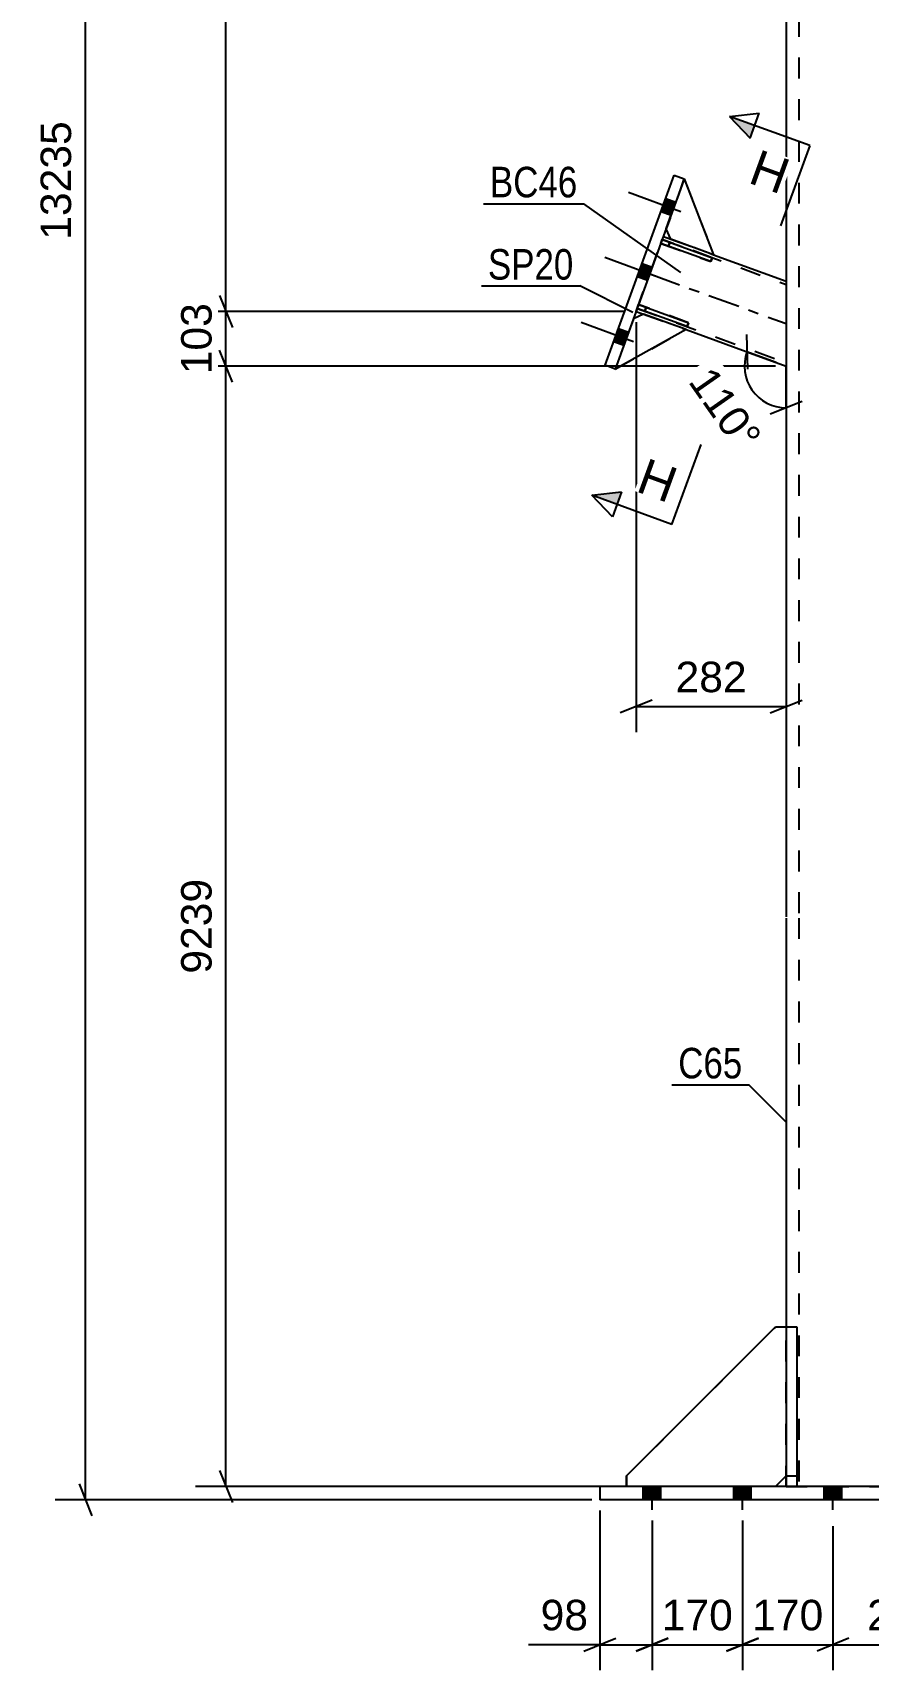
# Model space of a CAD drawing. Header units: millimetres. Extents: x 0 to 841, y 0 to 1249.
# Drawn here: x 285.8 to 364.3, y 281.7 to 435.5 of the extents above; entities that cross this region are included whole.
import ezdxf

# ---------------------------------------------------------------- set-up
doc = ezdxf.new("R2010")
doc.units = ezdxf.units.MM
doc.linetypes.add('DXK_LINE_DOT2', pattern=[3.9198, 1.9599, -1.9599])
doc.linetypes.add('DXK_LINE_DOT3', pattern=[5.9187, 2.979, -0.9799, 0.9799, -0.9799])
doc.styles.add('Arial', font='ARIAL.TTF', dxfattribs={"height": 0.2})
doc.styles.add('Arial Narrow', font='ARIALN.TTF', dxfattribs={"height": 0.2})

# ---------------------------------------------------------------- blocks, each defined once
blk = doc.blocks.new('Part-284856767-4709 - 4704')
at = {"color": 7, "linetype": 'DXK_LINE_DOT2'}
blk.add_line((342.21, 408.6), (340.5, 403.9), dxfattribs=at)
at = {"color": 2, "linetype": 'Continuous'}
for p, q in [((347.16, 407.6), (340.5, 403.9)), ((343.17, 409.05), (342.21, 408.6)), ((347.16, 407.6), (343.17, 409.05))]:
    blk.add_line(p, q, dxfattribs=at)
blk = doc.blocks.new('Part-284856767-4706 - 4704')
at = {"color": 7, "linetype": 'DXK_LINE_DOT2'}
for p, q in [((345.28, 417.06), (346.99, 421.76)), ((346.99, 421.76), (349.73, 414.64)), ((345.73, 416.1), (345.28, 417.06)), ((349.73, 414.64), (345.73, 416.1))]:
    blk.add_line(p, q, dxfattribs=at)
blk = doc.blocks.new('Part-284856767-4707 - 4704')
at = {"color": 7, "linetype": 'DXK_LINE_DOT2'}
blk.add_line((346.99, 421.76), (345.28, 417.06), dxfattribs=at)
at = {"color": 2, "linetype": 'Continuous'}
for p, q in [((346.99, 421.76), (349.73, 414.64)), ((345.73, 416.1), (345.28, 417.06)), ((349.73, 414.64), (345.73, 416.1))]:
    blk.add_line(p, q, dxfattribs=at)
blk = doc.blocks.new('Part-284856767-4708 - 4704')
at = {"color": 7, "linetype": 'DXK_LINE_DOT2'}
for p, q in [((342.21, 408.6), (340.5, 403.9)), ((340.5, 403.9), (347.16, 407.6)), ((343.17, 409.05), (342.21, 408.6)), ((347.16, 407.6), (343.17, 409.05))]:
    blk.add_line(p, q, dxfattribs=at)
blk = doc.blocks.new('Bolt-284856767-4713 - 4704')
at = {"linetype": 'Continuous'}
for points in [[(343.13, 297.69), (344.78, 297.69), (344.78, 298.94), (343.13, 298.94)], [(343.13, 297.69), (344.78, 297.69), (344.78, 298.94), (343.13, 298.94)], [(343.13, 297.69), (344.78, 297.69), (344.78, 298.94), (343.13, 298.94)], [(343.13, 297.69), (344.78, 297.69), (344.78, 298.94), (343.13, 298.94)], [(343.13, 297.69), (344.78, 297.69), (344.78, 298.94), (343.13, 298.94)], [(343.13, 297.69), (344.78, 297.69), (344.78, 298.94), (343.13, 298.94)], [(343.13, 297.69), (344.78, 297.69), (344.78, 298.94), (343.13, 298.94)], [(343.13, 297.69), (344.78, 297.69), (344.78, 298.94), (343.13, 298.94)], [(351.63, 297.69), (353.28, 297.69), (353.28, 298.94), (351.63, 298.94)], [(351.63, 297.69), (353.28, 297.69), (353.28, 298.94), (351.63, 298.94)], [(351.63, 297.69), (353.28, 297.69), (353.28, 298.94), (351.63, 298.94)], [(351.63, 297.69), (353.28, 297.69), (353.28, 298.94), (351.63, 298.94)], [(351.63, 297.69), (353.28, 297.69), (353.28, 298.94), (351.63, 298.94)], [(351.63, 297.69), (353.28, 297.69), (353.28, 298.94), (351.63, 298.94)], [(351.63, 297.69), (353.28, 297.69), (353.28, 298.94), (351.63, 298.94)], [(351.63, 297.69), (353.28, 297.69), (353.28, 298.94), (351.63, 298.94)], [(360.13, 297.69), (361.78, 297.69), (361.78, 298.94), (360.13, 298.94)], [(360.13, 297.69), (361.78, 297.69), (361.78, 298.94), (360.13, 298.94)], [(360.13, 297.69), (361.78, 297.69), (361.78, 298.94), (360.13, 298.94)], [(360.13, 297.69), (361.78, 297.69), (361.78, 298.94), (360.13, 298.94)], [(373.23, 297.69), (374.88, 297.69), (374.88, 298.94), (373.23, 298.94)], [(373.23, 297.69), (374.88, 297.69), (374.88, 298.94), (373.23, 298.94)], [(373.23, 297.69), (374.88, 297.69), (374.88, 298.94), (373.23, 298.94)], [(373.23, 297.69), (374.88, 297.69), (374.88, 298.94), (373.23, 298.94)], [(388.23, 297.69), (389.88, 297.69), (389.88, 298.94), (388.23, 298.94)], [(388.23, 297.69), (389.88, 297.69), (389.88, 298.94), (388.23, 298.94)], [(388.23, 297.69), (389.88, 297.69), (389.88, 298.94), (388.23, 298.94)], [(388.23, 297.69), (389.88, 297.69), (389.88, 298.94), (388.23, 298.94)], [(401.33, 297.69), (402.98, 297.69), (402.98, 298.94), (401.33, 298.94)], [(401.33, 297.69), (402.98, 297.69), (402.98, 298.94), (401.33, 298.94)], [(401.33, 297.69), (402.98, 297.69), (402.98, 298.94), (401.33, 298.94)], [(401.33, 297.69), (402.98, 297.69), (402.98, 298.94), (401.33, 298.94)], [(409.83, 297.69), (411.48, 297.69), (411.48, 298.94), (409.83, 298.94)], [(409.83, 297.69), (411.48, 297.69), (411.48, 298.94), (409.83, 298.94)], [(409.83, 297.69), (411.48, 297.69), (411.48, 298.94), (409.83, 298.94)], [(409.83, 297.69), (411.48, 297.69), (411.48, 298.94), (409.83, 298.94)], [(409.83, 297.69), (411.48, 297.69), (411.48, 298.94), (409.83, 298.94)], [(409.83, 297.69), (411.48, 297.69), (411.48, 298.94), (409.83, 298.94)], [(409.83, 297.69), (411.48, 297.69), (411.48, 298.94), (409.83, 298.94)], [(409.83, 297.69), (411.48, 297.69), (411.48, 298.94), (409.83, 298.94)], [(418.33, 297.69), (419.98, 297.69), (419.98, 298.94), (418.33, 298.94)], [(418.33, 297.69), (419.98, 297.69), (419.98, 298.94), (418.33, 298.94)], [(418.33, 297.69), (419.98, 297.69), (419.98, 298.94), (418.33, 298.94)], [(418.33, 297.69), (419.98, 297.69), (419.98, 298.94), (418.33, 298.94)], [(418.33, 297.69), (419.98, 297.69), (419.98, 298.94), (418.33, 298.94)], [(418.33, 297.69), (419.98, 297.69), (419.98, 298.94), (418.33, 298.94)], [(418.33, 297.69), (419.98, 297.69), (419.98, 298.94), (418.33, 298.94)], [(418.33, 297.69), (419.98, 297.69), (419.98, 298.94), (418.33, 298.94)]]:
    blk.add_hatch(color=1, dxfattribs=at).paths.add_polyline_path(points)
at = {"color": 1, "linetype": 'Continuous'}
for p, q in [((343.13, 297.69), (343.13, 298.94)), ((343.13, 297.69), (343.13, 298.94)), ((343.13, 297.69), (343.13, 298.94)), ((343.13, 297.69), (343.13, 298.94)), ((343.13, 297.69), (343.13, 298.94)), ((343.13, 297.69), (343.13, 298.94)), ((343.13, 297.69), (343.13, 298.94)), ((343.13, 297.69), (343.13, 298.94)), ((343.96, 296.74), (343.96, 298.94)), ((343.96, 296.74), (343.96, 298.94)), ((343.96, 296.74), (343.96, 298.94)), ((343.96, 296.74), (343.96, 298.94)), ((343.96, 296.74), (343.96, 298.94)), ((343.96, 296.74), (343.96, 298.94)), ((343.96, 296.74), (343.96, 298.94)), ((343.96, 296.74), (343.96, 298.94)), ((344.78, 297.69), (344.78, 298.94)), ((344.78, 297.69), (344.78, 298.94)), ((344.78, 297.69), (344.78, 298.94)), ((344.78, 297.69), (344.78, 298.94)), ((344.78, 297.69), (344.78, 298.94)), ((344.78, 297.69), (344.78, 298.94)), ((344.78, 297.69), (344.78, 298.94)), ((344.78, 297.69), (344.78, 298.94)), ((351.63, 297.69), (351.63, 298.94)), ((351.63, 297.69), (351.63, 298.94)), ((351.63, 297.69), (351.63, 298.94)), ((351.63, 297.69), (351.63, 298.94)), ((351.63, 297.69), (351.63, 298.94)), ((351.63, 297.69), (351.63, 298.94)), ((351.63, 297.69), (351.63, 298.94)), ((351.63, 297.69), (351.63, 298.94)), ((352.46, 296.74), (352.46, 298.94)), ((352.46, 296.74), (352.46, 298.94)), ((352.46, 296.74), (352.46, 298.94)), ((352.46, 296.74), (352.46, 298.94)), ((352.46, 296.74), (352.46, 298.94)), ((352.46, 296.74), (352.46, 298.94)), ((352.46, 296.74), (352.46, 298.94)), ((352.46, 296.74), (352.46, 298.94)), ((353.28, 297.69), (353.28, 298.94)), ((353.28, 297.69), (353.28, 298.94)), ((353.28, 297.69), (353.28, 298.94)), ((353.28, 297.69), (353.28, 298.94)), ((353.28, 297.69), (353.28, 298.94)), ((353.28, 297.69), (353.28, 298.94)), ((353.28, 297.69), (353.28, 298.94)), ((353.28, 297.69), (353.28, 298.94)), ((360.13, 297.69), (360.13, 298.94)), ((360.13, 297.69), (360.13, 298.94)), ((360.13, 297.69), (360.13, 298.94)), ((360.13, 297.69), (360.13, 298.94)), ((360.96, 296.74), (360.96, 298.94)), ((360.96, 296.74), (360.96, 298.94)), ((360.96, 296.74), (360.96, 298.94)), ((360.96, 296.74), (360.96, 298.94)), ((361.78, 297.69), (361.78, 298.94)), ((361.78, 297.69), (361.78, 298.94)), ((361.78, 297.69), (361.78, 298.94)), ((361.78, 297.69), (361.78, 298.94)), ((373.23, 297.69), (373.23, 298.94)), ((373.23, 297.69), (373.23, 298.94)), ((373.23, 297.69), (373.23, 298.94)), ((373.23, 297.69), (373.23, 298.94)), ((374.06, 296.74), (374.06, 298.94)), ((374.06, 296.74), (374.06, 298.94)), ((374.06, 296.74), (374.06, 298.94)), ((374.06, 296.74), (374.06, 298.94)), ((374.88, 297.69), (374.88, 298.94)), ((374.88, 297.69), (374.88, 298.94)), ((374.88, 297.69), (374.88, 298.94)), ((374.88, 297.69), (374.88, 298.94)), ((388.23, 297.69), (388.23, 298.94)), ((388.23, 297.69), (388.23, 298.94)), ((388.23, 297.69), (388.23, 298.94)), ((388.23, 297.69), (388.23, 298.94)), ((389.06, 296.74), (389.06, 298.94)), ((389.06, 296.74), (389.06, 298.94)), ((389.06, 296.74), (389.06, 298.94)), ((389.06, 296.74), (389.06, 298.94)), ((389.88, 297.69), (389.88, 298.94)), ((389.88, 297.69), (389.88, 298.94)), ((389.88, 297.69), (389.88, 298.94)), ((389.88, 297.69), (389.88, 298.94)), ((401.33, 297.69), (401.33, 298.94)), ((401.33, 297.69), (401.33, 298.94)), ((401.33, 297.69), (401.33, 298.94)), ((401.33, 297.69), (401.33, 298.94)), ((402.16, 296.74), (402.16, 298.94)), ((402.16, 296.74), (402.16, 298.94)), ((402.16, 296.74), (402.16, 298.94)), ((402.16, 296.74), (402.16, 298.94)), ((402.98, 297.69), (402.98, 298.94)), ((402.98, 297.69), (402.98, 298.94)), ((402.98, 297.69), (402.98, 298.94)), ((402.98, 297.69), (402.98, 298.94)), ((409.83, 297.69), (409.83, 298.94)), ((409.83, 297.69), (409.83, 298.94)), ((409.83, 297.69), (409.83, 298.94)), ((409.83, 297.69), (409.83, 298.94)), ((409.83, 297.69), (409.83, 298.94)), ((409.83, 297.69), (409.83, 298.94)), ((409.83, 297.69), (409.83, 298.94)), ((409.83, 297.69), (409.83, 298.94)), ((410.66, 296.74), (410.66, 298.94)), ((410.66, 296.74), (410.66, 298.94)), ((410.66, 296.74), (410.66, 298.94)), ((410.66, 296.74), (410.66, 298.94)), ((410.66, 296.74), (410.66, 298.94)), ((410.66, 296.74), (410.66, 298.94)), ((410.66, 296.74), (410.66, 298.94)), ((410.66, 296.74), (410.66, 298.94)), ((411.48, 297.69), (411.48, 298.94)), ((411.48, 297.69), (411.48, 298.94)), ((411.48, 297.69), (411.48, 298.94)), ((411.48, 297.69), (411.48, 298.94)), ((411.48, 297.69), (411.48, 298.94)), ((411.48, 297.69), (411.48, 298.94)), ((411.48, 297.69), (411.48, 298.94)), ((411.48, 297.69), (411.48, 298.94)), ((418.33, 297.69), (418.33, 298.94)), ((418.33, 297.69), (418.33, 298.94)), ((418.33, 297.69), (418.33, 298.94)), ((418.33, 297.69), (418.33, 298.94)), ((418.33, 297.69), (418.33, 298.94)), ((418.33, 297.69), (418.33, 298.94)), ((418.33, 297.69), (418.33, 298.94)), ((418.33, 297.69), (418.33, 298.94)), ((419.16, 296.74), (419.16, 298.94)), ((419.16, 296.74), (419.16, 298.94)), ((419.16, 296.74), (419.16, 298.94)), ((419.16, 296.74), (419.16, 298.94)), ((419.16, 296.74), (419.16, 298.94)), ((419.16, 296.74), (419.16, 298.94)), ((419.16, 296.74), (419.16, 298.94)), ((419.16, 296.74), (419.16, 298.94)), ((419.98, 297.69), (419.98, 298.94)), ((419.98, 297.69), (419.98, 298.94)), ((419.98, 297.69), (419.98, 298.94)), ((419.98, 297.69), (419.98, 298.94)), ((419.98, 297.69), (419.98, 298.94)), ((419.98, 297.69), (419.98, 298.94)), ((419.98, 297.69), (419.98, 298.94)), ((419.98, 297.69), (419.98, 298.94))]:
    blk.add_line(p, q, dxfattribs=at)
blk = doc.blocks.new('Part-284856767-4714 - 4704')
at = {"color": 2, "linetype": 'Continuous'}
for p, q in [((344.79, 415.7), (344.92, 416.07)), ((349.49, 413.99), (344.79, 415.7)), ((344.92, 416.07), (349.62, 414.36)), ((349.62, 414.36), (349.49, 413.99))]:
    blk.add_line(p, q, dxfattribs=at)
at = {"color": 7, "linetype": 'DXK_LINE_DOT2'}
blk.add_line((345.49, 415.44), (345.63, 415.82), dxfattribs=at)
blk = doc.blocks.new('Part-284856767-4715 - 4704')
at = {"color": 2, "linetype": 'Continuous'}
for p, q in [((342.56, 409.59), (342.7, 409.97)), ((347.26, 407.88), (342.56, 409.59)), ((342.7, 409.97), (347.4, 408.25)), ((347.4, 408.25), (347.26, 407.88))]:
    blk.add_line(p, q, dxfattribs=at)
at = {"color": 7, "linetype": 'DXK_LINE_DOT2'}
blk.add_line((343.27, 409.33), (343.41, 409.71), dxfattribs=at)
blk = doc.blocks.new('Part-284856767-4716 - 4704')
at = {"color": 7, "linetype": 'DXK_LINE_DOT2'}
for p, q in [((344.92, 416.07), (344.79, 415.7)), ((344.79, 415.7), (349.49, 413.99)), ((349.62, 414.36), (344.92, 416.07)), ((345.63, 415.82), (345.49, 415.44)), ((349.49, 413.99), (349.62, 414.36))]:
    blk.add_line(p, q, dxfattribs=at)
blk = doc.blocks.new('Part-284856767-4717 - 4704')
at = {"color": 7, "linetype": 'DXK_LINE_DOT2'}
for p, q in [((342.7, 409.97), (342.56, 409.59)), ((342.56, 409.59), (347.26, 407.88)), ((347.4, 408.25), (342.7, 409.97)), ((343.41, 409.71), (343.27, 409.33)), ((347.26, 407.88), (347.4, 408.25))]:
    blk.add_line(p, q, dxfattribs=at)
blk = doc.blocks.new('Part-284856767-4763 - 4704')
at = {"color": 2, "linetype": 'Continuous'}
for p, q in [((424.06, 298.94), (339.06, 298.94)), ((339.06, 298.94), (339.06, 297.69)), ((424.06, 298.94), (424.06, 297.69)), ((424.06, 297.69), (339.06, 297.69))]:
    blk.add_line(p, q, dxfattribs=at)
blk = doc.blocks.new('Bolt-284856767-4797 - 4704')
at = {"linetype": 'Continuous'}
for points in [[(345.75, 418.33), (346.19, 419.55), (345.25, 419.89), (344.81, 418.67)], [(345.75, 418.33), (346.19, 419.55), (345.25, 419.89), (344.81, 418.67)], [(345.75, 418.33), (346.19, 419.55), (345.25, 419.89), (344.81, 418.67)], [(343.52, 412.22), (343.97, 413.44), (343.03, 413.78), (342.58, 412.56)], [(343.52, 412.22), (343.97, 413.44), (343.03, 413.78), (342.58, 412.56)], [(341.3, 406.11), (341.74, 407.33), (340.8, 407.68), (340.36, 406.45)], [(341.3, 406.11), (341.74, 407.33), (340.8, 407.68), (340.36, 406.45)], [(341.3, 406.11), (341.74, 407.33), (340.8, 407.68), (340.36, 406.45)]]:
    blk.add_hatch(color=1, dxfattribs=at).paths.add_polyline_path(points)
at = {"color": 1, "linetype": 'Continuous'}
for p, q in [((346.67, 418.68), (341.74, 420.48)), ((346.67, 418.68), (341.74, 420.48)), ((346.67, 418.68), (341.74, 420.48)), ((346.19, 419.55), (345.25, 419.89)), ((346.19, 419.55), (345.25, 419.89)), ((346.19, 419.55), (345.25, 419.89)), ((345.75, 418.33), (344.81, 418.67)), ((345.75, 418.33), (344.81, 418.67)), ((345.75, 418.33), (344.81, 418.67)), ((344.45, 412.57), (339.52, 414.37)), ((344.45, 412.57), (339.52, 414.37)), ((343.97, 413.44), (343.03, 413.78)), ((343.97, 413.44), (343.03, 413.78)), ((343.52, 412.22), (342.58, 412.56)), ((343.52, 412.22), (342.58, 412.56)), ((342.23, 406.47), (337.29, 408.26)), ((342.23, 406.47), (337.29, 408.26)), ((342.23, 406.47), (337.29, 408.26)), ((341.74, 407.33), (340.8, 407.68)), ((341.74, 407.33), (340.8, 407.68)), ((341.74, 407.33), (340.8, 407.68)), ((341.3, 406.11), (340.36, 406.45)), ((341.3, 406.11), (340.36, 406.45)), ((341.3, 406.11), (340.36, 406.45))]:
    blk.add_line(p, q, dxfattribs=at)
blk = doc.blocks.new('Part-284856767-4820 - 4704')
at = {"color": 7, "linetype": 'DXK_LINE_DOT2'}
for p, q in [((356.56, 298.94), (356.56, 313.94)), ((356.56, 313.94), (357.56, 313.94)), ((357.56, 313.94), (357.56, 298.94)), ((356.56, 299.94), (357.56, 299.94)), ((357.56, 298.94), (356.56, 298.94))]:
    blk.add_line(p, q, dxfattribs=at)
blk = doc.blocks.new('Part-284856767-4821 - 4704')
at = {"color": 2, "linetype": 'Continuous'}
for p, q in [((341.56, 299.94), (355.56, 313.94)), ((355.56, 313.94), (356.56, 313.94)), ((341.56, 299.94), (341.56, 298.94)), ((356.56, 299.94), (355.56, 298.94))]:
    blk.add_line(p, q, dxfattribs=at)
at = {"color": 7, "linetype": 'DXK_LINE_DOT2'}
for p, q in [((356.56, 313.94), (356.56, 299.94)), ((355.56, 298.94), (341.56, 298.94))]:
    blk.add_line(p, q, dxfattribs=at)
blk = doc.blocks.new('Part-284856767-4824 - 4704')
at = {"color": 2, "linetype": 'Continuous'}
for p, q in [((356.56, 313.94), (356.56, 298.94)), ((356.56, 313.94), (357.56, 313.94)), ((357.56, 313.94), (357.56, 298.94)), ((356.56, 299.94), (357.56, 299.94))]:
    blk.add_line(p, q, dxfattribs=at)
at = {"color": 7, "linetype": 'DXK_LINE_DOT2'}
blk.add_line((356.56, 298.94), (357.56, 298.94), dxfattribs=at)
blk = doc.blocks.new('Part-284856767-4825 - 4704')
at = {"color": 7, "linetype": 'DXK_LINE_DOT2'}
for p, q in [((341.56, 299.94), (355.56, 313.94)), ((355.56, 313.94), (356.56, 313.94)), ((356.56, 313.94), (356.56, 299.94)), ((341.56, 298.94), (341.56, 299.94)), ((356.56, 299.94), (355.56, 298.94)), ((355.56, 298.94), (341.56, 298.94))]:
    blk.add_line(p, q, dxfattribs=at)
blk = doc.blocks.new('Part-284856767-4874 - 4704')
at = {"color": 2, "linetype": 'Continuous'}
for p, q in [((339.56, 404.25), (346.05, 422.1)), ((346.99, 421.76), (340.5, 403.9)), ((346.05, 422.1), (346.99, 421.76)), ((340.5, 403.9), (339.56, 404.25))]:
    blk.add_line(p, q, dxfattribs=at)
blk = doc.blocks.new('Part-284856767-4890 - 4704')
at = {"color": 7, "linetype": 'DXK_LINE_DOT2'}
for p, q in [((342.46, 409.31), (345.03, 416.35)), ((344.92, 416.07), (356.56, 411.84)), ((345.73, 416.1), (349.73, 414.64)), ((356.56, 412.16), (356.56, 404.18)), ((342.56, 409.59), (356.56, 404.5)), ((343.17, 409.05), (347.16, 407.6))]:
    blk.add_line(p, q, dxfattribs=at)
at = {"color": 2, "linetype": 'Continuous'}
for p, q in [((345.03, 416.35), (345.73, 416.1)), ((349.73, 414.64), (356.56, 412.16)), ((342.46, 409.31), (343.17, 409.05)), ((347.16, 407.6), (356.56, 404.18))]:
    blk.add_line(p, q, dxfattribs=at)
at = {"color": 7, "linetype": 'DXK_LINE_DOT3'}
blk.add_line((343.74, 412.83), (356.56, 408.17), dxfattribs=at)
blk = doc.blocks.new('Part-284856767-4899 - 4704')
at = {"color": 2, "linetype": 'Continuous'}
for p, q in [((356.56, 460.59), (356.56, 352.44)), ((356.56, 352.34), (356.56, 313.94))]:
    blk.add_line(p, q, dxfattribs=at)
at = {"color": 7, "linetype": 'DXK_LINE_DOT2'}
for p, q in [((357.76, 460.59), (357.76, 352.44)), ((357.76, 352.34), (357.76, 298.94)), ((356.56, 313.94), (356.56, 298.94)), ((356.56, 298.94), (406.56, 298.94))]:
    blk.add_line(p, q, dxfattribs=at)
blk = doc.blocks.new('StraightDimension-284856767-11787 - 4704')
at = {"color": 7, "linetype": 'Continuous'}
for p, q in [((339.06, 296.69), (339.06, 281.69)), ((343.96, 295.74), (343.96, 281.69)), ((337.56, 283.49), (340.56, 284.69)), ((345.46, 284.69), (342.46, 283.49)), ((339.06, 284.09), (343.96, 284.09))]:
    blk.add_line(p, q, dxfattribs=at)
at = {"color": 0}
blk.add_wipeout([(338.53, 284.84), (338.53, 289.04), (332.89, 289.04), (332.89, 284.84)], dxfattribs=at)
at = {"color": 7, "linetype": 'Continuous'}
blk.add_line((339.06, 284.09), (332.36, 284.09), dxfattribs=at)
blk.add_line((339.06, 284.09), (332.36, 284.09), dxfattribs=at)
at = {"color": 3, "style": 'Arial'}
blk.add_text('98', height=2.865, dxfattribs=at).set_placement((333.49, 285.44))
blk = doc.blocks.new('StraightDimension-284856767-5173 - 4704')
at = {"color": 7, "linetype": 'Continuous'}
for p, q in [((304.53, 402.68), (303.33, 405.68)), ((355.56, 404.18), (301.08, 404.18)), ((303.93, 298.94), (303.93, 404.18)), ((303.33, 300.44), (304.53, 297.44)), ((355.56, 298.94), (301.08, 298.94))]:
    blk.add_line(p, q, dxfattribs=at)
at = {"color": 0}
blk.add_wipeout([(303.18, 356.6), (298.98, 356.6), (298.98, 346.51), (303.18, 346.51)], dxfattribs=at)
at = {"color": 3, "style": 'Arial'}
blk.add_text('9239', height=2.865, rotation=90.0002, dxfattribs=at).set_placement((302.58, 347.11))
blk = doc.blocks.new('StraightDimension-284856767-5043 - 4704')
at = {"color": 7, "linetype": 'Continuous'}
for p, q in [((342.46, 408.31), (342.46, 369.8)), ((356.56, 403.5), (356.56, 369.8)), ((343.96, 372.8), (340.96, 371.6)), ((342.46, 372.2), (356.56, 372.2)), ((355.06, 371.6), (358.06, 372.8))]:
    blk.add_line(p, q, dxfattribs=at)
at = {"color": 0}
blk.add_wipeout([(353.45, 372.95), (353.45, 377.15), (345.57, 377.15), (345.57, 372.95)], dxfattribs=at)
at = {"color": 3, "style": 'Arial'}
blk.add_text('282', height=2.865, dxfattribs=at).set_placement((346.17, 373.55))
blk = doc.blocks.new('StraightDimension-284856767-5153 - 4704')
at = {"color": 7, "linetype": 'Continuous'}
for p, q in [((304.53, 511.71), (303.33, 514.71)), ((355.56, 513.21), (301.08, 513.21)), ((303.93, 409.31), (303.93, 513.21)), ((303.33, 410.81), (304.53, 407.81)), ((341.46, 409.31), (301.08, 409.31))]:
    blk.add_line(p, q, dxfattribs=at)
at = {"color": 0}
blk.add_wipeout([(303.18, 466.31), (298.98, 466.31), (298.98, 456.21), (303.18, 456.21)], dxfattribs=at)
at = {"color": 3, "style": 'Arial'}
blk.add_text('3223', height=2.865, rotation=90.0002, dxfattribs=at).set_placement((302.58, 456.81))
blk = doc.blocks.new('StraightDimension-284856767-5163 - 4704')
at = {"color": 7, "linetype": 'Continuous'}
for p, q in [((303.33, 410.81), (304.53, 407.81)), ((341.46, 409.31), (301.08, 409.31)), ((303.93, 404.18), (303.93, 409.31)), ((304.53, 402.68), (303.33, 405.68)), ((355.56, 404.18), (301.08, 404.18))]:
    blk.add_line(p, q, dxfattribs=at)
at = {"color": 0}
blk.add_wipeout([(303.18, 410.68), (298.98, 410.68), (298.98, 402.81), (303.18, 402.81)], dxfattribs=at)
at = {"color": 3, "style": 'Arial'}
blk.add_text('103', height=2.865, rotation=90.0002, dxfattribs=at).set_placement((302.58, 403.41))
blk = doc.blocks.new('StraightDimension-284856767-5214 - 4704')
at = {"color": 7, "linetype": 'Continuous'}
for p, q in [((290.73, 297.69), (290.73, 545.52)), ((290.13, 299.19), (291.33, 296.19)), ((338.31, 297.69), (287.88, 297.69))]:
    blk.add_line(p, q, dxfattribs=at)
at = {"color": 0}
blk.add_wipeout([(289.98, 427.76), (285.78, 427.76), (285.78, 415.44), (289.98, 415.44)], dxfattribs=at)
at = {"color": 3, "style": 'Arial'}
blk.add_text('13235', height=2.865, rotation=90.0002, dxfattribs=at).set_placement((289.38, 416.04))
blk = doc.blocks.new('AngleDimension-284856767-5232 - 4704')
at = {"color": 7, "linetype": 'Continuous'}
for p, q in [((352.82, 407.13), (352.92, 403.9)), ((355.62, 404.52), (352.87, 405.52)), ((352.87, 405.52), (356.56, 404.18)), ((356.56, 400.25), (356.56, 404.18)), ((358.06, 400.85), (355.06, 399.65))]:
    blk.add_line(p, q, dxfattribs=at)
blk.add_arc((356.56, 404.18), 3.92, 160, 270, dxfattribs=at)
at = {"color": 0}
blk.add_wipeout([(351.88, 395.12), (355.32, 397.53), (349.89, 405.29), (346.45, 402.88)], dxfattribs=at)
at = {"color": 3, "style": 'Arial'}
blk.add_text('110°', height=2.865, rotation=-54.9982, dxfattribs=at).set_placement((347.29, 402.73))
blk = doc.blocks.new('StraightDimension-284856767-11784 - 4704')
at = {"color": 7, "linetype": 'Continuous'}
for p, q in [((374.06, 295.74), (374.06, 281.69)), ((360.96, 295.21), (360.96, 281.69)), ((362.46, 284.69), (359.46, 283.49)), ((372.56, 283.49), (375.56, 284.69)), ((360.96, 284.09), (374.06, 284.09))]:
    blk.add_line(p, q, dxfattribs=at)
at = {"color": 0}
blk.add_wipeout([(371.44, 284.84), (371.44, 289.04), (363.57, 289.04), (363.57, 284.84)], dxfattribs=at)
at = {"color": 3, "style": 'Arial'}
blk.add_text('262', height=2.865, dxfattribs=at).set_placement((364.17, 285.44))
blk = doc.blocks.new('StraightDimension-284856767-11785 - 4704')
at = {"color": 7, "linetype": 'Continuous'}
for p, q in [((352.46, 295.74), (352.46, 281.69)), ((360.96, 295.21), (360.96, 281.69)), ((350.96, 283.49), (353.96, 284.69)), ((362.46, 284.69), (359.46, 283.49)), ((352.46, 284.09), (360.96, 284.09))]:
    blk.add_line(p, q, dxfattribs=at)
at = {"color": 0}
blk.add_wipeout([(360.64, 284.84), (360.64, 289.04), (352.77, 289.04), (352.77, 284.84)], dxfattribs=at)
at = {"color": 3, "style": 'Arial'}
blk.add_text('170', height=2.865, dxfattribs=at).set_placement((353.37, 285.44))
blk = doc.blocks.new('StraightDimension-284856767-11786 - 4704')
at = {"color": 7, "linetype": 'Continuous'}
for p, q in [((343.96, 295.74), (343.96, 281.69)), ((352.46, 295.74), (352.46, 281.69)), ((342.46, 283.49), (345.46, 284.69)), ((353.96, 284.69), (350.96, 283.49)), ((343.96, 284.09), (352.46, 284.09))]:
    blk.add_line(p, q, dxfattribs=at)
at = {"color": 0}
blk.add_wipeout([(352.14, 284.84), (352.14, 289.04), (344.27, 289.04), (344.27, 284.84)], dxfattribs=at)
at = {"color": 3, "style": 'Arial'}
blk.add_text('170', height=2.865, dxfattribs=at).set_placement((344.87, 285.44))
blk = doc.blocks.new('Mark-284856767-4886 - 4704')
at = {"color": 0}
blk.add_wipeout([(336.96, 420.03), (336.96, 423.03), (328.73, 423.03), (328.73, 420.03)], dxfattribs=at)
blk.add_wipeout([(336.96, 420.03), (336.96, 423.03), (328.73, 423.03), (328.73, 420.03)], dxfattribs=at)
at = {"color": 30, "linetype": 'Continuous'}
for p in [(328.13, 419.43), (346.65, 412.97)]:
    blk.add_line(p, (337.56, 419.43), dxfattribs=at)
at = {"color": 3, "style": 'Arial Narrow'}
blk.add_text('BC46', height=2.863, dxfattribs=at).set_placement((328.73, 420.03))
blk = doc.blocks.new('Mark-284856767-4870 - 4704')
at = {"color": 0}
blk.add_wipeout([(336.58, 412.3), (336.58, 415.3), (328.54, 415.3), (328.54, 412.3)], dxfattribs=at)
blk.add_wipeout([(336.58, 412.3), (336.58, 415.3), (328.54, 415.3), (328.54, 412.3)], dxfattribs=at)
at = {"color": 30, "linetype": 'Continuous'}
for p in [(327.94, 411.7), (342.15, 409.2)]:
    blk.add_line(p, (337.18, 411.7), dxfattribs=at)
at = {"color": 3, "style": 'Arial Narrow'}
blk.add_text('SP20', height=2.863, dxfattribs=at).set_placement((328.54, 412.3))
blk = doc.blocks.new('Mark-284856767-4895 - 4704')
at = {"color": 0}
blk.add_wipeout([(352.45, 337.28), (352.45, 340.28), (346.42, 340.28), (346.42, 337.28)], dxfattribs=at)
blk.add_wipeout([(352.45, 337.28), (352.45, 340.28), (346.42, 340.28), (346.42, 337.28)], dxfattribs=at)
at = {"color": 30, "linetype": 'Continuous'}
for p in [(345.82, 336.68), (356.58, 333.14)]:
    blk.add_line(p, (353.05, 336.68), dxfattribs=at)
at = {"color": 3, "style": 'Arial Narrow'}
blk.add_text('C65', height=2.863, dxfattribs=at).set_placement((346.42, 337.28))
blk = doc.blocks.new('SectionMark-284856767-5292 - 4704')
at = {"linetype": 'Continuous'}
for points in [[(353.6, 426.76), (353.18, 425.59), (351.25, 427.62)], [(341.08, 392.36), (340.66, 391.19), (338.31, 392.04)]]:
    blk.add_hatch(color=6, dxfattribs=at).paths.add_polyline_path(points)
at = {"color": 6, "linetype": 'Continuous'}
for p, q in [((351.25, 427.62), (354.03, 427.94)), ((351.25, 427.62), (353.18, 425.59)), ((353.18, 425.59), (354.03, 427.94)), ((338.31, 392.04), (341.08, 392.36)), ((341.08, 392.36), (340.23, 390.01)), ((340.23, 390.01), (338.31, 392.04))]:
    blk.add_line(p, q, dxfattribs=at)
at = {"color": 0, "linetype": 'Continuous'}
for points in [[(356.04, 420.29), (357.23, 423.58), (354.07, 424.73), (352.87, 421.44)], [(345.48, 391.29), (346.68, 394.58), (343.51, 395.73), (342.32, 392.45)]]:
    blk.add_wipeout(points, dxfattribs=at)
at = {"color": 6, "linetype": 'Continuous'}
for p, q in [((358.77, 424.88), (351.25, 427.62)), ((358.77, 424.88), (356.04, 417.36)), ((345.82, 389.31), (348.56, 396.82)), ((345.82, 389.31), (338.31, 392.04))]:
    blk.add_line(p, q, dxfattribs=at)
at = {"color": 3, "linetype": 'Continuous', "style": 'Arial'}
for p in [(352.87, 421.44), (342.32, 392.45)]:
    blk.add_text('H', height=3.34, rotation=-20.002, dxfattribs=at).set_placement(p)

msp = doc.modelspace()

# ---------------------------------------------------------------- block references
for name in ['Part-284856767-4899 - 4704', 'Part-284856767-4874 - 4704', 'Part-284856767-4706 - 4704', 'Part-284856767-4707 - 4704', 'Bolt-284856767-4797 - 4704', 'Part-284856767-4890 - 4704', 'Part-284856767-4714 - 4704', 'Part-284856767-4716 - 4704', 'Part-284856767-4715 - 4704', 'Part-284856767-4717 - 4704', 'Part-284856767-4709 - 4704', 'Part-284856767-4708 - 4704', 'Part-284856767-4821 - 4704', 'Part-284856767-4825 - 4704', 'Part-284856767-4820 - 4704', 'Part-284856767-4824 - 4704', 'Part-284856767-4763 - 4704', 'Bolt-284856767-4713 - 4704', 'StraightDimension-284856767-11784 - 4704']:
    msp.add_blockref(name, (0, 0))

# ---------------------------------------------------------------- next in the draw order: block references
for name in ['StraightDimension-284856767-11787 - 4704', 'StraightDimension-284856767-11785 - 4704']:
    msp.add_blockref(name, (0, 0))

# ---------------------------------------------------------------- next in the draw order: block references
msp.add_blockref('StraightDimension-284856767-5173 - 4704', (0, 0))

# ---------------------------------------------------------------- next in the draw order: block references
msp.add_blockref('StraightDimension-284856767-5043 - 4704', (0, 0))

# ---------------------------------------------------------------- next in the draw order: block references
msp.add_blockref('StraightDimension-284856767-5153 - 4704', (0, 0))

# ---------------------------------------------------------------- next in the draw order: block references
msp.add_blockref('StraightDimension-284856767-5163 - 4704', (0, 0))

# ---------------------------------------------------------------- next in the draw order: block references
msp.add_blockref('StraightDimension-284856767-5214 - 4704', (0, 0))

# ---------------------------------------------------------------- next in the draw order: block references
for name in ['Mark-284856767-4886 - 4704', 'AngleDimension-284856767-5232 - 4704', 'Mark-284856767-4895 - 4704', 'StraightDimension-284856767-11786 - 4704']:
    msp.add_blockref(name, (0, 0))

# ---------------------------------------------------------------- next in the draw order: block references
msp.add_blockref('Mark-284856767-4870 - 4704', (0, 0))

# ---------------------------------------------------------------- next in the draw order: block references
msp.add_blockref('SectionMark-284856767-5292 - 4704', (0, 0))

doc.saveas('drawing.dxf')
